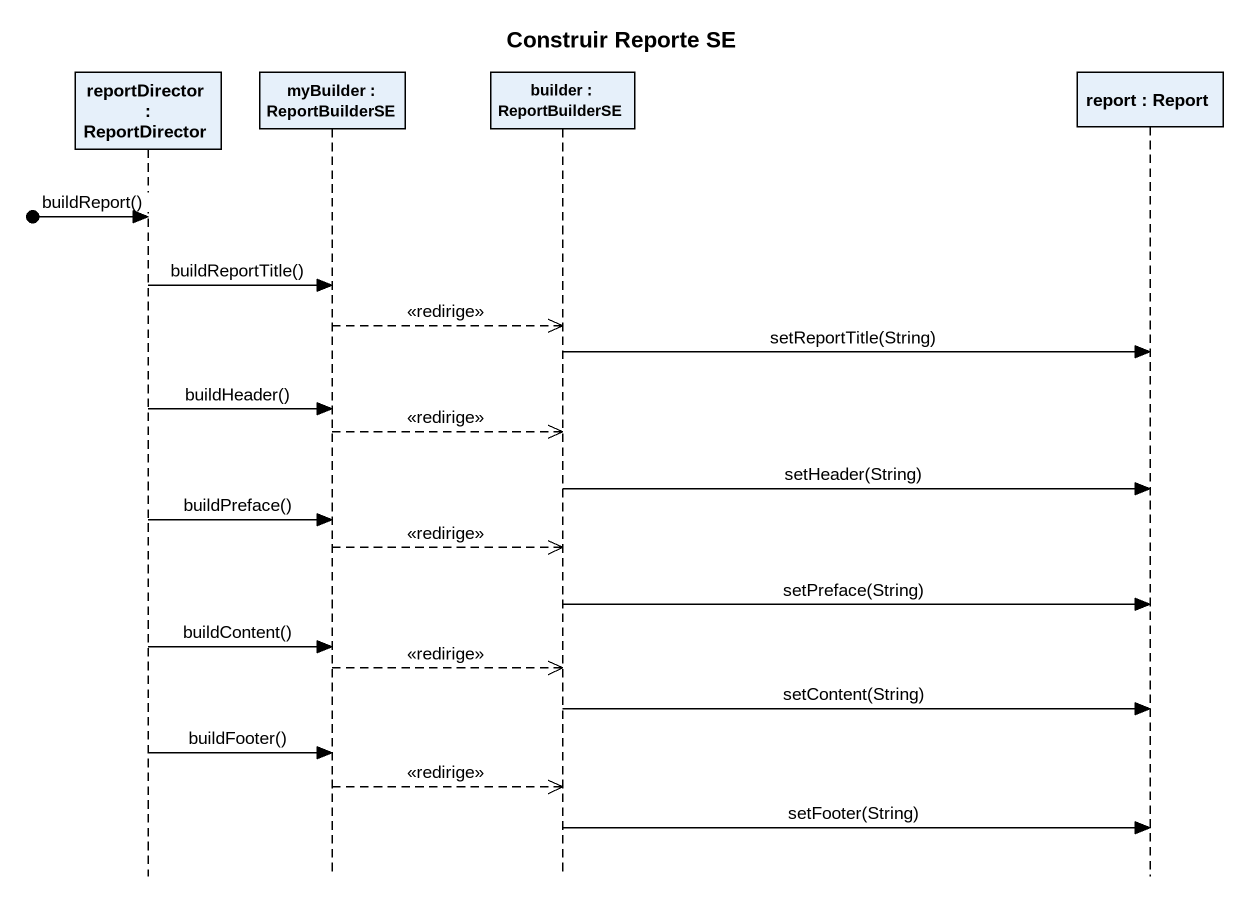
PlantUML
@startuml
title Construir Reporte SE
hide footbox
participant "reportDirector : ReportDirector" as reportDirector
participant "myBuilder : ReportBuilderSE" as myBuilder
participant "builder : ReportBuilderSE" as builder
participant "report : Report" as report

[o-> reportDirector : buildReport()
reportDirector -> myBuilder : buildReportTitle()
myBuilder -->> builder : <<redirige>>
builder -> report : setReportTitle(String)
reportDirector -> myBuilder : buildHeader()
myBuilder -->> builder : <<redirige>>
builder -> report : setHeader(String)
reportDirector -> myBuilder : buildPreface()
myBuilder -->> builder : <<redirige>>
builder -> report : setPreface(String)
reportDirector -> myBuilder : buildContent()
myBuilder -->> builder : <<redirige>>
builder -> report : setContent(String)
reportDirector -> myBuilder : buildFooter()
myBuilder -->> builder : <<redirige>>
builder -> report : setFooter(String)
@enduml
